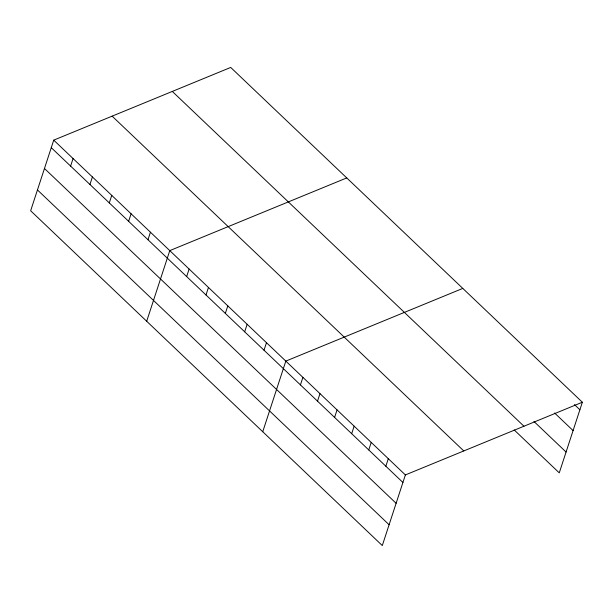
<?xml version="1.0" encoding="UTF-8"?>
<svg xmlns="http://www.w3.org/2000/svg" width="613" height="613" viewBox="0 0 613 613"><rect width="100%" height="100%" fill="white"/><g stroke="black" fill="none" stroke-linecap="round" stroke-linejoin="round"><path stroke-width="0.92" d="M53.737 140.139L30.65 210.765L382.297 545.562L405.377 474.937L582.35 402.235L230.703 67.438L53.737 140.139L405.377 474.937M70.61 166.085L73.077 158.552M89.95 184.498L92.417 176.965M109.29 202.911L111.758 195.378M128.63 221.324L131.098 213.791M147.978 239.737L150.438 232.204M146.691 321.243L169.778 250.617L346.743 177.923M186.659 276.57L189.118 269.038M205.999 294.983L208.458 287.451M225.339 313.396L227.798 305.864M244.679 331.809L247.139 324.277M264.019 350.222L266.479 342.69M262.739 431.728L285.819 361.103L462.792 288.409M300.439 384.903L302.899 377.37M317.519 401.163L319.978 393.63M334.598 417.422L337.058 409.89M351.678 433.69L354.138 426.15M368.758 449.95L371.217 442.417M385.838 466.209L388.297 458.677M582.35 402.235L559.263 472.861L514.177 429.935M574.419 404.565L579.89 409.775M554.635 413.032L573.086 430.594M533.961 421.468L566.075 452.042M172.307 91.429L523.946 426.227M112.133 116.148L463.78 450.946M51.27 147.672L402.917 482.469M44.465 168.491L396.113 503.288M37.454 189.938L389.102 524.743"/></g></svg>
